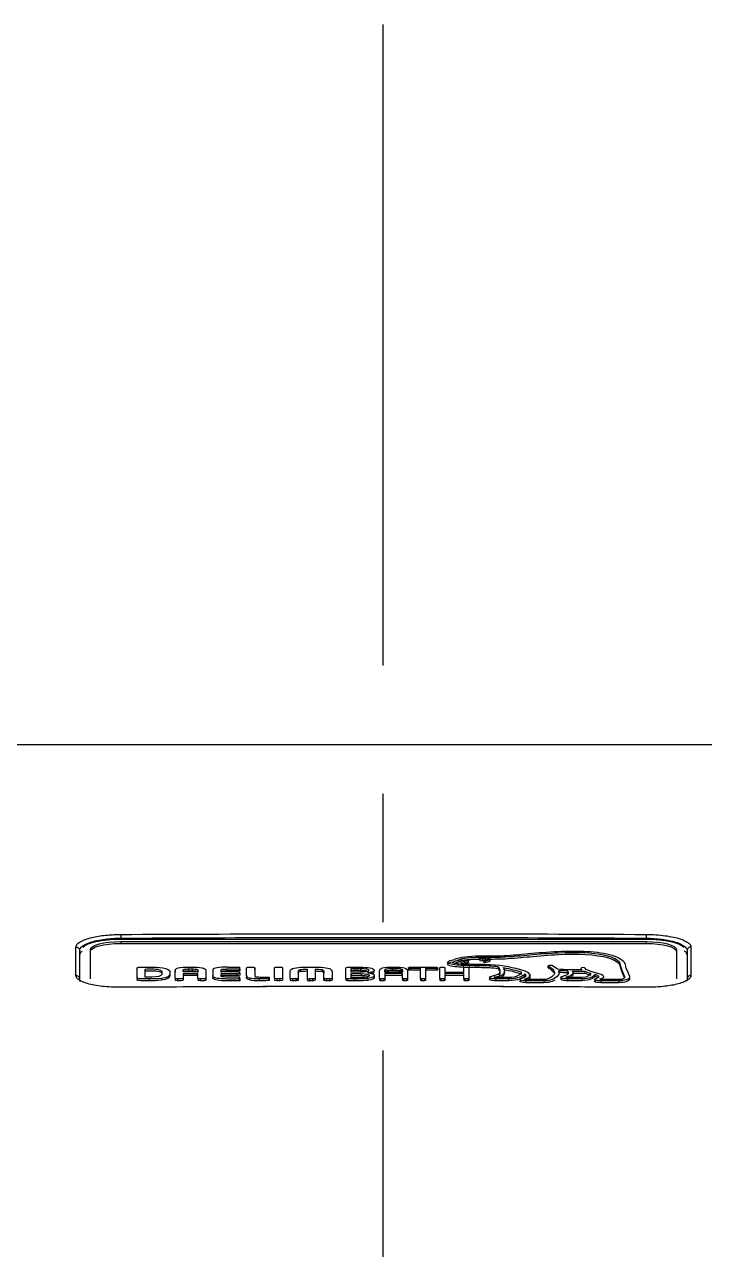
# Model space of a CAD drawing. Extents: x -2137 to 3740, y 68 to 2359.
# Drawn here: x -150.6 to -97.5, y 764.7 to 860.3 of the extents above; entities that cross this region are included whole.
import ezdxf

# ---------------------------------------------------------------- set-up
doc = ezdxf.new("R2010")
doc.units = 0
doc.header["$LTSCALE"] = 20
doc.header["$MEASUREMENT"] = 0
doc.linetypes.add('CENTER', pattern=[2, 1.25, -0.25, 0.25, -0.25])
doc.layers.add('1', color=7, linetype='CONTINUOUS')
doc.layers.add('CENTER', color=2, linetype='CENTER')

msp = doc.modelspace()

# ---------------------------------------------------------------- linework, layer by layer
at = {"layer": '1', "color": 7, "linetype": 'Continuous'}
for p, q in [((-143.069, 789.314), (-143.067, 789.025)), ((-102.067, 788.927), (-143.068, 788.927)), ((-143.068, 788.758), (-143.068, 788.614)), ((-143.068, 788.758), (-102.067, 788.758)), ((-143.068, 788.614), (-102.067, 788.614)), ((-143.067, 788.927), (-143.067, 789.025)), ((-102.067, 788.758), (-102.067, 788.614)), ((-145.434, 785.852), (-145.434, 788.125)), ((-117.023, 787.37), (-117.009, 787.377)), ((-116.696, 787.321), (-116.676, 787.331)), ((-116.696, 787.321), (-116.696, 787.176)), ((-116.696, 787.176), (-116.676, 787.186)), ((-116.676, 787.331), (-116.676, 787.186)), ((-116.518, 787.278), (-116.518, 787.133)), ((-116.206, 787.209), (-116.206, 787.064)), ((-115.099, 787.638), (-114.631, 787.639)), ((-115.088, 787.538), (-114.628, 787.539)), ((-115.088, 787.538), (-115.088, 787.393)), ((-115.088, 787.393), (-115.051, 787.393)), ((-115.031, 787.394), (-115.031, 787.249)), ((-114.841, 787.398), (-114.841, 787.254)), ((-114.749, 787.282), (-114.749, 787.138)), ((-114.628, 787.539), (-114.628, 787.498)), ((-114.57, 787.267), (-114.57, 787.122)), ((-99.701, 788.125), (-99.701, 785.852)), ((-141.784, 785.91), (-141.784, 786.702)), ((-141.151, 785.991), (-141.151, 786.616)), ((-139.855, 786.403), (-139.855, 786.258)), ((-138.821, 785.9), (-138.821, 786.502)), ((-137.049, 786.398), (-138.192, 786.398)), ((-138.192, 786.247), (-138.192, 785.899)), ((-137.049, 786.247), (-138.192, 786.247)), ((-137.763, 786.619), (-137.763, 786.474)), ((-137.491, 786.619), (-137.491, 786.474)), ((-137.049, 786.502), (-137.049, 786.398)), ((-137.049, 785.9), (-137.049, 786.247)), ((-136.419, 786.502), (-136.419, 785.9)), ((-135.868, 786.526), (-135.868, 786.083)), ((-133.977, 786.397), (-135.236, 786.397)), ((-135.236, 786.083), (-135.236, 786.248)), ((-134.799, 786.617), (-134.799, 786.472)), ((-133.827, 786.616), (-134.799, 786.617)), ((-133.827, 786.471), (-134.799, 786.472)), ((-133.979, 786.248), (-133.979, 786.103)), ((-133.827, 786.616), (-133.827, 786.471)), ((-133.775, 786.616), (-133.827, 786.616)), ((-133.775, 786.471), (-133.827, 786.471)), ((-133.822, 786.761), (-133.775, 786.759)), ((-133.778, 786.343), (-133.778, 786.199)), ((-133.775, 786.616), (-133.775, 786.759)), ((-133.775, 786.616), (-133.775, 786.471)), ((-133.243, 786.126), (-133.243, 786.711)), ((-133.043, 786.764), (-132.805, 786.764)), ((-131.076, 785.903), (-131.076, 786.711)), ((-130.876, 786.764), (-130.638, 786.764)), ((-130.438, 786.711), (-130.438, 785.903)), ((-129.846, 785.9), (-129.846, 786.372)), ((-129.208, 786.437), (-129.211, 785.9)), ((-129.208, 786.292), (-129.211, 785.755)), ((-129.208, 786.437), (-129.208, 786.292)), ((-129.071, 786.572), (-129.071, 786.427)), ((-128.525, 786.607), (-128.525, 785.898)), ((-127.897, 786.607), (-127.897, 785.9)), ((-127.352, 786.572), (-127.352, 786.428)), ((-127.214, 786.437), (-127.214, 786.292)), ((-127.212, 785.9), (-127.214, 786.437)), ((-127.212, 785.755), (-127.214, 786.292)), ((-126.577, 786.372), (-126.577, 785.9)), ((-125.496, 785.886), (-125.496, 786.714)), ((-125.094, 786.365), (-125.094, 786.657)), ((-124.376, 786.365), (-125.094, 786.365)), ((-125.094, 785.942), (-125.094, 786.264)), ((-125.094, 786.264), (-124.314, 786.264)), ((-124.359, 786.659), (-124.359, 786.514)), ((-124.314, 786.264), (-124.314, 786.119)), ((-123.469, 786.376), (-123.469, 786.245)), ((-122.861, 785.869), (-122.861, 786.509)), ((-122.462, 786.363), (-122.462, 786.509)), ((-121.081, 786.363), (-122.462, 786.363)), ((-122.462, 786.265), (-122.462, 785.869)), ((-121.081, 786.265), (-122.462, 786.265)), ((-121.888, 786.663), (-121.888, 786.518)), ((-121.196, 786.627), (-121.196, 786.483)), ((-121.081, 786.508), (-121.081, 786.363)), ((-121.081, 785.869), (-121.081, 786.265)), ((-120.681, 786.509), (-120.681, 785.869)), ((-120.606, 786.68), (-120.606, 786.731)), ((-120.606, 786.68), (-120.606, 786.536)), ((-120.532, 786.751), (-118.43, 786.751)), ((-120.532, 786.66), (-120.532, 786.516)), ((-119.678, 786.66), (-120.532, 786.66)), ((-119.678, 786.516), (-120.532, 786.516)), ((-119.678, 785.869), (-119.678, 786.66)), ((-119.28, 786.66), (-119.28, 785.869)), ((-118.43, 786.66), (-119.28, 786.66)), ((-118.43, 786.516), (-119.28, 786.516)), ((-118.43, 786.66), (-118.43, 786.516)), ((-118.356, 786.731), (-118.356, 786.68)), ((-118.356, 786.68), (-118.356, 786.536)), ((-118.175, 785.87), (-118.175, 786.729)), ((-118.092, 786.751), (-117.86, 786.751)), ((-117.776, 786.729), (-117.776, 786.364)), ((-117.776, 786.364), (-116.297, 786.364)), ((-117.776, 786.265), (-117.776, 785.87)), ((-116.297, 786.265), (-117.776, 786.265)), ((-116.354, 786.89), (-116.354, 786.746)), ((-115.862, 786.882), (-116.354, 786.89)), ((-116.27, 786.744), (-116.354, 786.746)), ((-115.84, 786.982), (-116.328, 786.99)), ((-116.297, 786.364), (-116.297, 786.729)), ((-116.297, 785.87), (-116.297, 786.265)), ((-116.213, 786.751), (-115.982, 786.751)), ((-115.862, 786.737), (-115.911, 786.738)), ((-115.898, 786.729), (-115.898, 785.87)), ((-115.862, 786.882), (-115.862, 786.737)), ((-114.749, 787.138), (-114.76, 787.151)), ((-113.621, 786.789), (-113.621, 786.645)), ((-111.528, 786.248), (-111.528, 786.103)), ((-109.723, 786.722), (-109.694, 786.69)), ((-109.694, 786.834), (-109.694, 786.69)), ((-108.188, 786.458), (-108.188, 786.313)), ((-108.138, 786.381), (-108.138, 786.236)), ((-106.861, 786.446), (-106.861, 786.301)), ((-104.11, 787.034), (-104.11, 786.89)), ((-104.11, 787.034), (-104.058, 786.843)), ((-104.11, 786.89), (-104.058, 786.699)), ((-104.058, 786.843), (-104.058, 786.699)), ((-103.955, 786.538), (-103.955, 786.393)), ((-103.955, 786.538), (-103.742, 786.044)), ((-103.955, 786.393), (-103.742, 785.899)), ((-103.735, 787.045), (-103.682, 786.848)), ((-103.581, 786.551), (-103.368, 786.054)), ((-141.784, 785.91), (-141.784, 785.766)), ((-140.879, 785.84), (-140.879, 785.695)), ((-139.893, 785.883), (-139.893, 785.738)), ((-138.821, 785.9), (-138.821, 785.755)), ((-138.629, 785.847), (-138.629, 785.702)), ((-137.049, 786.102), (-138.192, 786.102)), ((-138.192, 785.899), (-138.192, 785.755)), ((-137.049, 785.9), (-137.049, 785.755)), ((-136.856, 785.847), (-136.856, 785.702)), ((-136.419, 785.9), (-136.419, 785.756)), ((-135.868, 786.083), (-135.868, 785.939)), ((-133.774, 785.994), (-134.8, 785.994)), ((-133.774, 785.85), (-133.814, 785.848)), ((-133.814, 785.848), (-133.814, 785.703)), ((-133.774, 785.706), (-133.814, 785.703)), ((-133.774, 785.85), (-133.774, 785.994)), ((-133.774, 785.85), (-133.774, 785.706)), ((-133.243, 786.126), (-133.243, 785.981)), ((-133.019, 785.905), (-133.019, 785.761)), ((-132.271, 785.839), (-132.271, 785.695)), ((-132.212, 785.994), (-131.493, 785.994)), ((-131.493, 785.856), (-131.536, 785.854)), ((-131.536, 785.854), (-131.536, 785.709)), ((-131.493, 785.711), (-131.536, 785.709)), ((-131.493, 785.994), (-131.493, 785.856)), ((-131.493, 785.856), (-131.493, 785.711)), ((-131.076, 785.903), (-131.076, 785.758)), ((-130.876, 785.85), (-130.876, 785.705)), ((-130.638, 785.85), (-130.876, 785.85)), ((-130.638, 785.705), (-130.876, 785.705)), ((-130.638, 785.85), (-130.638, 785.705)), ((-130.438, 785.903), (-130.438, 785.758)), ((-129.846, 785.9), (-129.846, 785.755)), ((-129.65, 785.847), (-129.65, 785.703)), ((-129.405, 785.847), (-129.65, 785.847)), ((-129.405, 785.703), (-129.65, 785.703)), ((-129.405, 785.847), (-129.405, 785.703)), ((-129.284, 785.859), (-129.284, 785.714)), ((-129.211, 785.9), (-129.211, 785.755)), ((-128.525, 785.898), (-128.525, 785.754)), ((-128.327, 785.847), (-128.327, 785.703)), ((-128.095, 785.847), (-128.327, 785.847)), ((-128.095, 785.703), (-128.327, 785.703)), ((-128.095, 785.847), (-128.095, 785.703)), ((-127.897, 785.9), (-127.897, 785.755)), ((-127.212, 785.9), (-127.212, 785.755)), ((-127.017, 785.847), (-127.017, 785.703)), ((-126.772, 785.847), (-127.017, 785.847)), ((-126.772, 785.703), (-127.017, 785.703)), ((-126.772, 785.847), (-126.772, 785.703)), ((-126.577, 785.9), (-126.577, 785.755)), ((-125.496, 785.886), (-125.496, 785.742)), ((-125.366, 785.85), (-125.366, 785.706)), ((-125.094, 786.12), (-124.314, 786.119)), ((-124.88, 785.84), (-124.88, 785.696)), ((-123.772, 785.878), (-123.772, 785.733)), ((-123.284, 786.118), (-123.284, 785.973)), ((-122.861, 785.869), (-122.861, 785.724)), ((-122.781, 785.847), (-122.781, 785.703)), ((-122.542, 785.847), (-122.781, 785.847)), ((-122.542, 785.703), (-122.781, 785.703)), ((-122.542, 785.847), (-122.542, 785.703)), ((-121.081, 786.12), (-122.462, 786.12)), ((-122.462, 785.869), (-122.462, 785.724)), ((-121.081, 785.869), (-121.081, 785.724)), ((-121.001, 785.847), (-121.001, 785.703)), ((-120.761, 785.847), (-121.001, 785.847)), ((-120.761, 785.703), (-121.001, 785.703)), ((-120.761, 785.847), (-120.761, 785.703)), ((-120.681, 785.869), (-120.681, 785.724)), ((-119.678, 785.869), (-119.678, 785.724)), ((-119.599, 785.847), (-119.599, 785.703)), ((-119.359, 785.847), (-119.599, 785.847)), ((-119.359, 785.703), (-119.599, 785.703)), ((-119.359, 785.847), (-119.359, 785.703)), ((-119.28, 785.869), (-119.28, 785.724)), ((-118.175, 785.87), (-118.175, 785.725)), ((-118.092, 785.847), (-118.092, 785.703)), ((-117.86, 785.847), (-118.092, 785.847)), ((-117.86, 785.703), (-118.092, 785.703)), ((-117.86, 785.847), (-117.86, 785.703)), ((-116.297, 786.121), (-117.776, 786.121)), ((-117.776, 785.87), (-117.776, 785.725)), ((-116.297, 785.87), (-116.297, 785.725)), ((-116.213, 785.847), (-116.213, 785.703)), ((-115.982, 785.847), (-116.213, 785.847)), ((-115.982, 785.703), (-116.213, 785.703)), ((-115.982, 785.847), (-115.982, 785.703)), ((-115.898, 785.87), (-115.898, 785.725)), ((-112.805, 785.944), (-113.805, 785.944)), ((-113.805, 785.849), (-113.805, 785.704)), ((-112.805, 785.849), (-113.805, 785.849)), ((-112.805, 785.704), (-113.805, 785.704)), ((-113.8, 786.015), (-113.8, 785.944)), ((-112.805, 785.849), (-112.805, 785.704)), ((-111.458, 785.696), (-111.458, 785.551)), ((-110.037, 785.696), (-111.458, 785.696)), ((-110.037, 785.551), (-111.458, 785.551)), ((-110.037, 785.796), (-111.454, 785.796)), ((-111.424, 785.875), (-111.424, 785.796)), ((-110.037, 785.696), (-110.037, 785.551)), ((-108.721, 785.981), (-108.721, 785.837)), ((-108.246, 786.015), (-108.246, 785.946)), ((-107.091, 785.944), (-108.229, 785.944)), ((-108.198, 785.849), (-108.198, 785.704)), ((-107.091, 785.849), (-108.198, 785.849)), ((-107.091, 785.704), (-108.198, 785.704)), ((-107.091, 785.849), (-107.091, 785.704)), ((-106.066, 786.183), (-106.066, 786.038)), ((-105.606, 785.696), (-105.606, 785.551)), ((-104.184, 785.696), (-105.606, 785.696)), ((-104.184, 785.551), (-105.606, 785.551)), ((-104.183, 785.796), (-105.58, 785.796)), ((-104.184, 785.696), (-104.184, 785.551)), ((-103.742, 786.044), (-103.742, 785.899)), ((-102.065, 785.2), (-102.065, 785.187))]:
    msp.add_line(p, q, dxfattribs=at)
for centre, major_axis, ratio, start_param, end_param in [((-98.567, 788.043), (0.3, 0), 0.964376, 1.564576, 3.141593), ((-143.067, 787.713), (3.2, 0), 0.271617, 2.786349, 3.141593), ((-102.067, 787.713), (3.2, 0), 0.271617, 0, 0.355737), ((-146.567, 785.821), (-0.3, 0), 0.965214, 3.141593, 4.719294)]:
    msp.add_ellipse(centre, major_axis=major_axis, ratio=ratio, start_param=start_param, end_param=end_param, dxfattribs=at)
for points, knots in [([(-311.697, 803.561), (-286.47, 803.699), (-236.019, 803.977), (-160.35, 804.139), (-84.695, 804.139), (-9.055, 803.976), (41.367, 803.699), (66.575, 803.56)], [0, 0, 0, 0, 0.200076, 0.400114, 0.600114, 0.800075, 1, 1, 1, 1]), ([(-146.569, 788.332), (-146.544, 788.414), (-146.497, 788.574), (-146.16, 788.791), (-145.724, 788.97), (-145.076, 789.146), (-144.332, 789.253), (-143.591, 789.305), (-143.243, 789.311), (-143.069, 789.314)], [0, 0, 0, 0, 0.166839, 0.322979, 0.466446, 0.591275, 0.81295, 0.906536, 1, 1, 1, 1]), ([(-102.065, 789.315), (-101.812, 789.309), (-101.305, 789.298), (-100.574, 789.223), (-99.927, 789.11), (-99.386, 788.968), (-98.999, 788.808), (-98.739, 788.647), (-98.592, 788.488), (-98.574, 788.384), (-98.565, 788.332)], [0, 0, 0, 0, 0.135511, 0.271849, 0.411596, 0.545473, 0.672653, 0.789787, 0.894801, 1, 1, 1, 1]), ([(-146.569, 786.111), (-146.569, 786.479), (-146.569, 787.216), (-146.569, 787.96), (-146.569, 788.332)], [0, 0, 0, 0, 0.499769, 1, 1, 1, 1]), ([(-146.267, 788.043), (-146.267, 788.118), (-146.201, 788.286), (-145.887, 788.525), (-145.372, 788.73), (-144.776, 788.875), (-144.159, 788.968), (-143.586, 789.014), (-143.224, 789.024), (-143.067, 789.025)], [0, 0, 0, 0, 0.152573, 0.340059, 0.506505, 0.655067, 0.788183, 0.907857, 1, 1, 1, 1]), ([(-143.067, 789.025), (-138.723, 789.048), (-129.545, 789.081), (-115.879, 789.082), (-106.556, 789.049), (-102.067, 789.026)], [0, 0, 0, 0, 0.317848, 0.671539, 1, 1, 1, 1]), ([(-102.067, 789.026), (-101.211, 789.021), (-100.367, 788.906), (-99.38, 788.597), (-99.1, 788.44), (-98.963, 788.275)], [0, 0, 0, 0, 0.593871, 0.593871, 1, 1, 1, 1]), ([(-98.565, 788.332), (-98.565, 787.96), (-98.565, 787.217), (-98.565, 786.479), (-98.565, 786.111)], [0, 0, 0, 0, 0.500231, 1, 1, 1, 1]), ([(-116.354, 786.89), (-116.746, 786.898), (-117.29, 786.959), (-117.483, 787.056), (-117.598, 787.114), (-117.577, 787.176), (-117.453, 787.232), (-117.389, 787.262), (-117.305, 787.285), (-117.145, 787.328), (-117.072, 787.347), (-117.023, 787.37)], [0, 0, 0, 0, 0.25, 0.25, 0.25, 0.5, 0.5, 0.5, 0.75, 0.75, 1, 1, 1, 1]), ([(-116.328, 786.99), (-116.587, 786.995), (-117.021, 787.038), (-117.151, 787.103), (-117.205, 787.13), (-117.186, 787.156), (-117.083, 787.203), (-117.012, 787.221), (-116.852, 787.265), (-116.765, 787.289), (-116.696, 787.321)], [0, 0, 0, 0, 0.25, 0.25, 0.25, 0.5, 0.5, 0.75, 0.75, 1, 1, 1, 1]), ([(-116.206, 787.209), (-116.273, 787.203), (-116.354, 787.205), (-116.441, 787.233), (-116.512, 787.26), (-116.518, 787.278)], [0, 0, 0, 0, 0.5, 0.5, 1, 1, 1, 1]), ([(-115.948, 787.308), (-115.879, 787.302), (-115.901, 787.28), (-115.997, 787.246), (-116.105, 787.217), (-116.206, 787.209)], [0, 0, 0, 0, 0.5, 0.5, 1, 1, 1, 1]), ([(-115.031, 787.394), (-115.088, 787.407), (-115.084, 787.431), (-115.035, 787.445), (-114.881, 787.49), (-114.623, 787.528), (-114.409, 787.488), (-114.292, 787.466), (-114.227, 787.433), (-114.264, 787.347), (-114.41, 787.287), (-114.57, 787.267)], [0, 0, 0, 0, 0.25, 0.25, 0.25, 0.5, 0.5, 0.5, 0.75, 0.75, 1, 1, 1, 1]), ([(-114.684, 787.33), (-114.615, 787.341), (-114.539, 787.374), (-114.524, 787.409), (-114.536, 787.419), (-114.671, 787.445), (-114.782, 787.414), (-114.841, 787.398)], [0, 0, 0, 0, 0.333333, 0.333333, 0.666667, 0.666667, 1, 1, 1, 1]), ([(-114.631, 787.639), (-114.152, 787.641), (-113.617, 787.639), (-113.151, 787.666), (-112.51, 787.702), (-111.887, 787.759), (-111.269, 787.816), (-110.516, 787.885), (-109.76, 787.954), (-108.974, 787.988), (-107.469, 788.055), (-105.788, 788.019), (-104.71, 787.695), (-104.111, 787.515), (-103.832, 787.281), (-103.735, 787.045)], [0, 0, 0, 0, 0.2, 0.2, 0.2, 0.4, 0.4, 0.4, 0.6, 0.6, 0.6, 0.8, 0.8, 0.8, 1, 1, 1, 1]), ([(-114.628, 787.539), (-114.121, 787.541), (-113.568, 787.54), (-113.072, 787.568), (-112.416, 787.606), (-111.78, 787.663), (-111.146, 787.721), (-110.416, 787.788), (-109.675, 787.856), (-108.911, 787.889), (-107.543, 787.95), (-105.976, 787.924), (-104.991, 787.628), (-104.445, 787.465), (-104.198, 787.249), (-104.11, 787.034)], [0, 0, 0, 0, 0.2, 0.2, 0.2, 0.4, 0.4, 0.4, 0.6, 0.6, 0.6, 0.8, 0.8, 0.8, 1, 1, 1, 1]), ([(-114.628, 787.395), (-114.121, 787.396), (-113.568, 787.395), (-113.072, 787.423), (-112.416, 787.461), (-111.78, 787.519), (-111.146, 787.577), (-110.416, 787.644), (-109.675, 787.711), (-108.911, 787.745), (-107.543, 787.805), (-105.976, 787.779), (-104.991, 787.484), (-104.445, 787.32), (-104.198, 787.104), (-104.11, 786.89)], [0, 0, 0, 0, 0.2, 0.2, 0.2, 0.4, 0.4, 0.4, 0.6, 0.6, 0.6, 0.8, 0.8, 0.8, 1, 1, 1, 1]), ([(-114.393, 787.34), (-114.286, 787.318), (-114.228, 787.287), (-114.264, 787.203), (-114.41, 787.142), (-114.57, 787.122)], [0, 0, 0, 0, 0.488769, 0.488769, 1, 1, 1, 1]), ([(-141.784, 786.702), (-141.776, 786.74), (-141.682, 786.758), (-141.546, 786.761), (-141.228, 786.768), (-140.894, 786.773), (-140.198, 786.766), (-139.825, 786.738), (-139.339, 786.596), (-139.2, 786.486), (-139.226, 786.397)], [0, 0, 0, 0, 0.25, 0.25, 0.25, 0.5, 0.5, 0.75, 0.75, 1, 1, 1, 1]), ([(-141.151, 786.616), (-140.992, 786.619), (-140.833, 786.621), (-140.449, 786.621), (-140.199, 786.609), (-139.914, 786.523), (-139.849, 786.454), (-139.855, 786.403)], [0, 0, 0, 0, 0.333333, 0.333333, 0.666667, 0.666667, 1, 1, 1, 1]), ([(-141.151, 786.471), (-140.992, 786.475), (-140.833, 786.476), (-140.449, 786.476), (-140.199, 786.464), (-139.914, 786.379), (-139.849, 786.31), (-139.855, 786.258)], [0, 0, 0, 0, 0.333333, 0.333333, 0.666667, 0.666667, 1, 1, 1, 1]), ([(-139.226, 786.397), (-139.217, 786.33), (-139.222, 786.262), (-139.228, 786.195), (-139.239, 786.066), (-139.44, 785.94), (-139.893, 785.883)], [0, 0, 0, 0, 0.5, 0.5, 0.5, 1, 1, 1, 1]), ([(-138.192, 786.398), (-138.192, 786.433), (-138.193, 786.468), (-138.191, 786.531), (-138.187, 786.576), (-138.031, 786.618), (-137.862, 786.618), (-137.763, 786.619)], [0, 0, 0, 0, 0.333333, 0.333333, 0.666667, 0.666667, 1, 1, 1, 1]), ([(-138.183, 786.402), (-138.173, 786.422), (-138.152, 786.441), (-138.031, 786.474), (-137.862, 786.474), (-137.763, 786.474)], [0, 0, 0, 0, 0.355387, 0.355387, 1, 1, 1, 1]), ([(-137.491, 786.619), (-137.379, 786.62), (-137.2, 786.619), (-137.05, 786.571), (-137.053, 786.53), (-137.049, 786.502)], [0, 0, 0, 0, 0.5, 0.5, 1, 1, 1, 1]), ([(-137.491, 786.474), (-137.379, 786.475), (-137.2, 786.474), (-137.05, 786.426), (-137.053, 786.386), (-137.049, 786.357)], [0, 0, 0, 0, 0.5, 0.5, 1, 1, 1, 1]), ([(-137.489, 786.77), (-137.217, 786.767), (-136.931, 786.762), (-136.48, 786.66), (-136.415, 786.58), (-136.419, 786.502)], [0, 0, 0, 0, 0.5, 0.5, 1, 1, 1, 1]), ([(-135.236, 786.397), (-135.236, 786.44), (-135.235, 786.484), (-135.237, 786.546), (-135.241, 786.579), (-135.112, 786.617), (-134.903, 786.616), (-134.799, 786.617)], [0, 0, 0, 0, 0.333333, 0.333333, 0.666667, 0.666667, 1, 1, 1, 1]), ([(-135.236, 786.396), (-135.234, 786.419), (-135.223, 786.44), (-135.112, 786.472), (-134.903, 786.471), (-134.799, 786.472)], [0, 0, 0, 0, 0.419682, 0.419682, 1, 1, 1, 1]), ([(-133.778, 786.343), (-133.778, 786.329), (-133.778, 786.314), (-133.779, 786.269), (-133.87, 786.248), (-133.979, 786.248)], [0, 0, 0, 0, 0.5, 0.5, 1, 1, 1, 1]), ([(-132.805, 786.764), (-132.695, 786.764), (-132.606, 786.74), (-132.606, 786.711), (-132.606, 786.497), (-132.612, 786.284), (-132.612, 786.07)], [0, 0, 0, 0, 0.5, 0.5, 0.5, 1, 1, 1, 1]), ([(-129.846, 786.372), (-129.846, 786.458), (-129.837, 786.582), (-129.492, 786.713), (-129.261, 786.739), (-129.004, 786.752)], [0, 0, 0, 0, 0.5, 0.5, 1, 1, 1, 1]), ([(-129.004, 786.752), (-128.744, 786.764), (-128.473, 786.766), (-127.962, 786.767), (-127.66, 786.764), (-127.162, 786.739), (-126.931, 786.713), (-126.586, 786.582), (-126.577, 786.458), (-126.577, 786.372)], [0, 0, 0, 0, 0.25, 0.25, 0.5, 0.5, 0.75, 0.75, 1, 1, 1, 1]), ([(-124.696, 786.76), (-124.276, 786.766), (-123.627, 786.745), (-123.399, 786.636), (-123.25, 786.565), (-123.25, 786.437), (-123.469, 786.376)], [0, 0, 0, 0, 0.5, 0.5, 0.5, 1, 1, 1, 1]), ([(-124.359, 786.659), (-123.995, 786.641), (-123.683, 786.633), (-123.702, 786.503), (-123.717, 786.403), (-124.037, 786.358), (-124.376, 786.365)], [0, 0, 0, 0, 0.5, 0.5, 0.5, 1, 1, 1, 1]), ([(-122.462, 786.509), (-122.462, 786.544), (-122.453, 786.586), (-122.276, 786.658), (-122.06, 786.663), (-121.888, 786.663)], [0, 0, 0, 0, 0.5, 0.5, 1, 1, 1, 1]), ([(-122.462, 786.365), (-122.462, 786.399), (-122.453, 786.442), (-122.276, 786.514), (-122.06, 786.518), (-121.888, 786.518)], [0, 0, 0, 0, 0.5, 0.5, 1, 1, 1, 1]), ([(-121.888, 786.663), (-121.803, 786.663), (-121.719, 786.663), (-121.483, 786.662), (-121.303, 786.66), (-121.196, 786.627)], [0, 0, 0, 0, 0.5, 0.5, 1, 1, 1, 1]), ([(-121.888, 786.518), (-121.803, 786.518), (-121.719, 786.518), (-121.483, 786.518), (-121.303, 786.516), (-121.196, 786.483)], [0, 0, 0, 0, 0.5, 0.5, 1, 1, 1, 1]), ([(-116.354, 786.746), (-116.746, 786.753), (-117.29, 786.814), (-117.483, 786.911), (-117.598, 786.969), (-117.577, 787.031), (-117.453, 787.088), (-117.405, 787.11), (-117.345, 787.128), (-117.285, 787.145)], [0, 0, 0, 0, 0.363316, 0.363316, 0.363316, 0.726631, 0.726631, 0.726631, 1, 1, 1, 1]), ([(-116.944, 787.095), (-116.94, 787.096), (-116.936, 787.097), (-116.852, 787.12), (-116.765, 787.144), (-116.696, 787.176)], [0, 0, 0, 0, 0.048861, 0.048861, 1, 1, 1, 1]), ([(-116.206, 787.064), (-116.273, 787.058), (-116.354, 787.061), (-116.441, 787.088), (-116.512, 787.115), (-116.518, 787.133)], [0, 0, 0, 0, 0.5, 0.5, 1, 1, 1, 1]), ([(-115.906, 787.144), (-115.91, 787.136), (-115.927, 787.127), (-115.997, 787.101), (-116.105, 787.073), (-116.206, 787.064)], [0, 0, 0, 0, 0.318699, 0.318699, 1, 1, 1, 1]), ([(-113.621, 786.789), (-113.837, 786.815), (-114.063, 786.834), (-114.295, 786.845), (-114.791, 786.869), (-115.357, 786.873), (-115.862, 786.882)], [0, 0, 0, 0, 0.5, 0.5, 0.5, 1, 1, 1, 1]), ([(-113.621, 786.645), (-113.837, 786.67), (-114.063, 786.69), (-114.295, 786.701), (-114.791, 786.724), (-115.357, 786.729), (-115.862, 786.737)], [0, 0, 0, 0, 0.5, 0.5, 0.5, 1, 1, 1, 1]), ([(-111.424, 785.875), (-110.807, 786.059), (-111.166, 786.337), (-111.691, 786.504), (-112.341, 786.711), (-113.211, 786.895), (-114.23, 786.944), (-114.742, 786.968), (-115.319, 786.974), (-115.84, 786.982)], [0, 0, 0, 0, 0.333333, 0.333333, 0.333333, 0.666667, 0.666667, 0.666667, 1, 1, 1, 1]), ([(-114.025, 786.089), (-113.629, 786.174), (-113.49, 786.25), (-113.465, 786.389), (-113.444, 786.497), (-113.495, 786.682), (-113.621, 786.789)], [0, 0, 0, 0, 0.5, 0.5, 0.5, 1, 1, 1, 1]), ([(-113.8, 786.015), (-113.321, 786.117), (-113.137, 786.217), (-113.105, 786.384), (-113.083, 786.498), (-113.123, 786.616), (-113.203, 786.729)], [0, 0, 0, 0, 0.5, 0.5, 0.5, 1, 1, 1, 1]), ([(-113.8, 785.87), (-113.321, 785.972), (-113.137, 786.072), (-113.105, 786.24), (-113.093, 786.303), (-113.1, 786.368), (-113.122, 786.432)], [0, 0, 0, 0, 0.642533, 0.642533, 0.642533, 1, 1, 1, 1]), ([(-113.528, 786.129), (-113.492, 786.162), (-113.473, 786.2), (-113.465, 786.244), (-113.444, 786.352), (-113.495, 786.537), (-113.621, 786.645)], [0, 0, 0, 0, 0.241165, 0.241165, 0.241165, 1, 1, 1, 1]), ([(-109.694, 786.834), (-109.504, 786.75), (-109.354, 786.618), (-109.287, 786.523), (-109.119, 786.284), (-109.258, 786.051), (-109.728, 785.843), (-109.801, 785.81), (-109.897, 785.796), (-110.037, 785.796)], [0, 0, 0, 0, 0.333333, 0.333333, 0.333333, 0.666667, 0.666667, 0.666667, 1, 1, 1, 1]), ([(-108.905, 786.486), (-108.762, 786.242), (-108.924, 786.005), (-109.406, 785.791), (-109.546, 785.729), (-109.766, 785.696), (-110.037, 785.696)], [0, 0, 0, 0, 0.5, 0.5, 0.5, 1, 1, 1, 1]), ([(-109.419, 786.881), (-109.467, 786.902), (-109.565, 786.913), (-109.735, 786.886), (-109.742, 786.856), (-109.694, 786.834)], [0, 0, 0, 0, 0.5, 0.5, 1, 1, 1, 1]), ([(-109.694, 786.69), (-109.504, 786.605), (-109.354, 786.473), (-109.287, 786.378), (-109.281, 786.37), (-109.276, 786.362), (-109.271, 786.355)], [0, 0, 0, 0, 0.968199, 0.968199, 0.968199, 1, 1, 1, 1]), ([(-108.498, 786.083), (-108.227, 786.152), (-108.126, 786.219), (-108.126, 786.321), (-108.126, 786.341), (-108.131, 786.361), (-108.138, 786.381)], [0, 0, 0, 0, 0.5, 0.5, 0.5, 1, 1, 1, 1]), ([(-108.246, 786.015), (-107.909, 786.101), (-107.765, 786.193), (-107.765, 786.319), (-107.765, 786.343), (-107.771, 786.368), (-107.78, 786.392)], [0, 0, 0, 0, 0.5, 0.5, 0.5, 1, 1, 1, 1]), ([(-107.912, 785.988), (-107.811, 786.043), (-107.765, 786.103), (-107.765, 786.175), (-107.765, 786.199), (-107.771, 786.223), (-107.78, 786.247)], [0, 0, 0, 0, 0.361304, 0.361304, 0.361304, 1, 1, 1, 1]), ([(-106.824, 786.683), (-106.83, 786.709), (-106.876, 786.736), (-107.106, 786.733), (-107.164, 786.705), (-107.145, 786.63), (-107.106, 786.586), (-107.045, 786.543)], [0, 0, 0, 0, 0.333333, 0.333333, 0.666667, 0.666667, 1, 1, 1, 1]), ([(-105.58, 785.796), (-105.641, 785.796), (-105.681, 785.8), (-105.681, 785.845), (-105.475, 785.898), (-105.346, 785.992), (-105.352, 786.055), (-105.449, 786.11), (-105.612, 786.203), (-105.855, 786.277), (-106.108, 786.353), (-106.427, 786.448), (-106.797, 786.547), (-106.824, 786.683)], [0, 0, 0, 0, 0.2, 0.2, 0.4, 0.4, 0.6, 0.6, 0.6, 0.8, 0.8, 0.8, 1, 1, 1, 1]), ([(-143.069, 785.189), (-143.314, 785.192), (-143.805, 785.198), (-144.504, 785.259), (-145.136, 785.351), (-145.637, 785.467), (-145.983, 785.585), (-146.21, 785.692), (-146.397, 785.809), (-146.54, 785.949), (-146.559, 786.057), (-146.569, 786.111)], [0, 0, 0, 0, 0.131578, 0.263372, 0.394517, 0.523659, 0.62512, 0.702772, 0.778032, 0.888823, 1, 1, 1, 1]), ([(-140.879, 785.84), (-141.099, 785.842), (-141.323, 785.844), (-141.671, 785.851), (-141.797, 785.873), (-141.784, 785.91)], [0, 0, 0, 0, 0.5, 0.5, 1, 1, 1, 1]), ([(-140.879, 785.695), (-141.099, 785.697), (-141.323, 785.7), (-141.671, 785.707), (-141.797, 785.729), (-141.784, 785.766)], [0, 0, 0, 0, 0.5, 0.5, 1, 1, 1, 1]), ([(-139.221, 786.159), (-139.222, 786.123), (-139.225, 786.087), (-139.228, 786.051), (-139.239, 785.922), (-139.44, 785.796), (-139.893, 785.738)], [0, 0, 0, 0, 0.349642, 0.349642, 0.349642, 1, 1, 1, 1]), ([(-138.192, 785.899), (-138.195, 785.871), (-138.274, 785.847), (-138.465, 785.847), (-138.547, 785.847), (-138.629, 785.847)], [0, 0, 0, 0, 0.5, 0.5, 1, 1, 1, 1]), ([(-138.192, 785.755), (-138.195, 785.726), (-138.274, 785.703), (-138.465, 785.702), (-138.547, 785.702), (-138.629, 785.702)], [0, 0, 0, 0, 0.5, 0.5, 1, 1, 1, 1]), ([(-136.419, 785.9), (-136.418, 785.892), (-136.427, 785.884), (-136.455, 785.869), (-136.476, 785.862), (-136.533, 785.85), (-136.571, 785.847), (-136.694, 785.847), (-136.774, 785.847), (-136.856, 785.847)], [0, 0, 0, 0, 0.25, 0.25, 0.5, 0.5, 0.75, 0.75, 1, 1, 1, 1]), ([(-136.419, 785.756), (-136.418, 785.747), (-136.427, 785.739), (-136.455, 785.724), (-136.476, 785.718), (-136.533, 785.706), (-136.571, 785.702), (-136.694, 785.702), (-136.774, 785.703), (-136.856, 785.702)], [0, 0, 0, 0, 0.25, 0.25, 0.5, 0.5, 0.75, 0.75, 1, 1, 1, 1]), ([(-133.814, 785.848), (-134.13, 785.828), (-134.709, 785.836), (-135.025, 785.842), (-135.529, 785.852), (-135.91, 785.944), (-135.868, 786.083)], [0, 0, 0, 0, 0.5, 0.5, 0.5, 1, 1, 1, 1]), ([(-133.814, 785.703), (-134.13, 785.683), (-134.709, 785.692), (-135.025, 785.698), (-135.529, 785.707), (-135.91, 785.8), (-135.868, 785.939)], [0, 0, 0, 0, 0.5, 0.5, 0.5, 1, 1, 1, 1]), ([(-134.8, 785.994), (-134.904, 785.992), (-135.078, 785.996), (-135.246, 786.024), (-135.238, 786.06), (-135.236, 786.083)], [0, 0, 0, 0, 0.5, 0.5, 1, 1, 1, 1]), ([(-133.778, 786.199), (-133.778, 786.184), (-133.778, 786.169), (-133.779, 786.125), (-133.87, 786.103), (-133.979, 786.103)], [0, 0, 0, 0, 0.5, 0.5, 1, 1, 1, 1]), ([(-133.019, 785.905), (-133.169, 785.943), (-133.228, 786.005), (-133.241, 786.058), (-133.246, 786.081), (-133.243, 786.103), (-133.243, 786.126)], [0, 0, 0, 0, 0.5, 0.5, 0.5, 1, 1, 1, 1]), ([(-133.019, 785.761), (-133.169, 785.798), (-133.228, 785.86), (-133.241, 785.913), (-133.246, 785.936), (-133.243, 785.959), (-133.243, 785.981)], [0, 0, 0, 0, 0.5, 0.5, 0.5, 1, 1, 1, 1]), ([(-132.612, 786.07), (-132.614, 786.053), (-132.615, 786.032), (-132.499, 785.995), (-132.316, 785.994), (-132.212, 785.994)], [0, 0, 0, 0, 0.5, 0.5, 1, 1, 1, 1]), ([(-129.65, 785.847), (-129.709, 785.847), (-129.758, 785.852), (-129.83, 785.874), (-129.846, 785.887), (-129.846, 785.9)], [0, 0, 0, 0, 0.5, 0.5, 1, 1, 1, 1]), ([(-129.65, 785.703), (-129.709, 785.703), (-129.758, 785.708), (-129.83, 785.729), (-129.846, 785.742), (-129.846, 785.755)], [0, 0, 0, 0, 0.5, 0.5, 1, 1, 1, 1]), ([(-128.525, 785.898), (-128.524, 785.885), (-128.508, 785.873), (-128.437, 785.852), (-128.386, 785.847), (-128.327, 785.847)], [0, 0, 0, 0, 0.5, 0.5, 1, 1, 1, 1]), ([(-128.525, 785.754), (-128.524, 785.741), (-128.508, 785.729), (-128.437, 785.707), (-128.386, 785.702), (-128.327, 785.703)], [0, 0, 0, 0, 0.5, 0.5, 1, 1, 1, 1]), ([(-127.897, 785.9), (-127.897, 785.887), (-127.912, 785.874), (-127.986, 785.852), (-128.035, 785.847), (-128.095, 785.847)], [0, 0, 0, 0, 0.5, 0.5, 1, 1, 1, 1]), ([(-127.897, 785.755), (-127.897, 785.742), (-127.912, 785.729), (-127.986, 785.707), (-128.035, 785.703), (-128.095, 785.703)], [0, 0, 0, 0, 0.5, 0.5, 1, 1, 1, 1]), ([(-127.017, 785.847), (-127.063, 785.847), (-127.104, 785.851), (-127.184, 785.869), (-127.211, 785.884), (-127.212, 785.9)], [0, 0, 0, 0, 0.5, 0.5, 1, 1, 1, 1]), ([(-127.017, 785.703), (-127.063, 785.703), (-127.104, 785.706), (-127.184, 785.724), (-127.211, 785.74), (-127.212, 785.755)], [0, 0, 0, 0, 0.5, 0.5, 1, 1, 1, 1]), ([(-126.577, 785.9), (-126.577, 785.887), (-126.593, 785.874), (-126.664, 785.852), (-126.714, 785.847), (-126.772, 785.847)], [0, 0, 0, 0, 0.5, 0.5, 1, 1, 1, 1]), ([(-126.577, 785.755), (-126.577, 785.742), (-126.593, 785.729), (-126.664, 785.708), (-126.714, 785.703), (-126.772, 785.703)], [0, 0, 0, 0, 0.5, 0.5, 1, 1, 1, 1]), ([(-113.805, 785.849), (-113.945, 785.849), (-114.085, 785.857), (-114.267, 785.909), (-114.298, 785.942), (-114.278, 786.011), (-114.143, 786.071), (-114.025, 786.089)], [0, 0, 0, 0, 0.333333, 0.333333, 0.666667, 0.666667, 1, 1, 1, 1]), ([(-113.805, 785.704), (-113.945, 785.704), (-114.085, 785.713), (-114.267, 785.765), (-114.298, 785.798), (-114.284, 785.847), (-114.257, 785.866), (-114.219, 785.885)], [0, 0, 0, 0, 0.412645, 0.412645, 0.825289, 0.825289, 1, 1, 1, 1]), ([(-113.805, 785.944), (-113.863, 785.944), (-113.915, 785.957), (-113.915, 785.988), (-113.84, 786.005), (-113.8, 786.015)], [0, 0, 0, 0, 0.5, 0.5, 1, 1, 1, 1]), ([(-111.458, 785.696), (-111.694, 785.696), (-111.886, 785.738), (-111.935, 785.852), (-111.791, 785.909), (-111.66, 785.942)], [0, 0, 0, 0, 0.5, 0.5, 1, 1, 1, 1]), ([(-111.458, 785.551), (-111.694, 785.551), (-111.886, 785.593), (-111.923, 785.678), (-111.895, 785.706), (-111.847, 785.731)], [0, 0, 0, 0, 0.671886, 0.671886, 1, 1, 1, 1]), ([(-111.454, 785.796), (-111.504, 785.796), (-111.549, 785.805), (-111.549, 785.835), (-111.464, 785.864), (-111.424, 785.875)], [0, 0, 0, 0, 0.5, 0.5, 1, 1, 1, 1]), ([(-109.198, 785.752), (-109.259, 785.716), (-109.328, 785.681), (-109.406, 785.646), (-109.546, 785.584), (-109.766, 785.551), (-110.037, 785.551)], [0, 0, 0, 0, 0.138883, 0.138883, 0.138883, 1, 1, 1, 1]), ([(-108.198, 785.849), (-108.346, 785.849), (-108.503, 785.857), (-108.695, 785.911), (-108.751, 785.949), (-108.721, 785.981)], [0, 0, 0, 0, 0.5, 0.5, 1, 1, 1, 1]), ([(-108.198, 785.704), (-108.346, 785.704), (-108.503, 785.713), (-108.695, 785.766), (-108.751, 785.804), (-108.721, 785.837)], [0, 0, 0, 0, 0.5, 0.5, 1, 1, 1, 1]), ([(-108.229, 785.944), (-108.289, 785.944), (-108.335, 785.957), (-108.335, 785.988), (-108.279, 786.004), (-108.246, 786.015)], [0, 0, 0, 0, 0.5, 0.5, 1, 1, 1, 1]), ([(-105.606, 785.696), (-105.828, 785.696), (-106.022, 785.72), (-106.142, 785.866), (-105.838, 785.906), (-105.763, 785.972), (-105.726, 786.004), (-105.736, 786.037), (-105.86, 786.107), (-105.962, 786.147), (-106.066, 786.183)], [0, 0, 0, 0, 0.25, 0.25, 0.5, 0.5, 0.5, 0.75, 0.75, 1, 1, 1, 1]), ([(-105.606, 785.551), (-105.828, 785.551), (-106.022, 785.576), (-106.113, 785.687), (-106.047, 785.716), (-105.965, 785.744)], [0, 0, 0, 0, 0.65876, 0.65876, 1, 1, 1, 1]), ([(-103.368, 786.054), (-103.33, 785.954), (-103.356, 785.842), (-103.625, 785.765), (-103.761, 785.725), (-103.979, 785.696), (-104.184, 785.696)], [0, 0, 0, 0, 0.5, 0.5, 0.5, 1, 1, 1, 1]), ([(-103.368, 785.91), (-103.33, 785.81), (-103.356, 785.698), (-103.625, 785.62), (-103.761, 785.581), (-103.979, 785.551), (-104.184, 785.551)], [0, 0, 0, 0, 0.5, 0.5, 0.5, 1, 1, 1, 1]), ([(-103.742, 786.044), (-103.716, 785.977), (-103.717, 785.886), (-103.897, 785.833), (-103.964, 785.814), (-104.081, 785.796), (-104.183, 785.796)], [0, 0, 0, 0, 0.5, 0.5, 0.5, 1, 1, 1, 1]), ([(-98.565, 786.111), (-98.589, 786.03), (-98.635, 785.874), (-98.968, 785.665), (-99.401, 785.496), (-100.049, 785.332), (-100.794, 785.235), (-101.539, 785.192), (-101.89, 785.19), (-102.065, 785.189)], [0, 0, 0, 0, 0.166105, 0.321356, 0.464124, 0.588876, 0.811375, 0.905746, 1, 1, 1, 1]), ([(-102.721, 785.192), (-104.099, 785.2), (-106.494, 785.213), (-109.928, 785.228), (-113.022, 785.239), (-116.137, 785.247), (-119.253, 785.251), (-122.219, 785.253), (-125.038, 785.252), (-127.708, 785.249), (-130.378, 785.243), (-133.042, 785.236), (-135.66, 785.226), (-138.675, 785.213), (-140.807, 785.201), (-142.095, 785.194)], [0, 0, 0, 0, 0.104997, 0.182499, 0.261618, 0.340738, 0.419857, 0.498977, 0.566794, 0.63461, 0.702427, 0.770244, 0.837584, 0.901869, 1, 1, 1, 1])]:
    msp.add_open_spline(points, degree=3, knots=knots, dxfattribs=at)
for points, degree in [([(-143.069, 789.314), (-138.513, 789.338), (-129.402, 789.37), (-115.733, 789.371), (-106.621, 789.339), (-102.065, 789.315)], 3), ([(-143.068, 788.927), (-144.507, 788.927), (-145.718, 788.653), (-146.004, 788.29)], 3), ([(-145.434, 788.125), (-145.434, 788.473), (-144.369, 788.758), (-143.068, 788.758)], 3), ([(-145.434, 787.981), (-145.434, 788.329), (-144.369, 788.614), (-143.068, 788.614)], 3), ([(-99.135, 788.295), (-99.429, 788.655), (-100.635, 788.927), (-102.067, 788.927)], 3), ([(-102.067, 788.758), (-100.765, 788.758), (-99.701, 788.473), (-99.701, 788.125)], 3), ([(-102.067, 788.614), (-100.765, 788.614), (-99.701, 788.329), (-99.701, 787.981)], 3), ([(-98.963, 788.275), (-98.9, 788.199), (-98.867, 788.121), (-98.867, 788.043)], 3), ([(-146.267, 785.821), (-146.267, 786.557), (-146.267, 787.298), (-146.267, 788.043)], 3), ([(-117.009, 787.377), (-116.632, 787.571), (-115.871, 787.633), (-115.099, 787.638)], 3), ([(-116.676, 787.331), (-116.367, 787.489), (-115.709, 787.533), (-115.088, 787.538)], 3), ([(-116.676, 787.186), (-116.367, 787.344), (-115.709, 787.389), (-115.088, 787.393)], 3), ([(-116.518, 787.278), (-116.53, 787.292), (-116.494, 787.307), (-116.446, 787.31)], 3), ([(-116.52, 787.285), (-116.52, 787.141)], 1), ([(-116.446, 787.31), (-116.306, 787.327), (-116.091, 787.323), (-115.948, 787.308)], 3), ([(-115.92, 787.131), (-115.92, 787.276)], 1), ([(-114.841, 787.398), (-114.888, 787.384), (-114.977, 787.381), (-115.031, 787.394)], 3), ([(-114.841, 787.254), (-114.888, 787.24), (-114.977, 787.236), (-115.031, 787.249)], 3), ([(-114.682, 787.288), (-114.739, 787.281), (-114.802, 787.264), (-114.841, 787.254)], 3), ([(-114.749, 787.282), (-114.78, 787.3), (-114.743, 787.32), (-114.684, 787.33)], 3), ([(-114.76, 787.296), (-114.76, 787.151)], 1), ([(-114.57, 787.267), (-114.635, 787.258), (-114.72, 787.264), (-114.749, 787.282)], 3), ([(-98.867, 788.043), (-98.867, 787.298), (-98.867, 786.558), (-98.867, 785.821)], 3), ([(-139.855, 786.403), (-139.85, 786.334), (-139.839, 786.254), (-139.86, 786.187)], 3), ([(-138.821, 786.502), (-138.829, 786.565), (-138.764, 786.65), (-138.594, 786.696)], 3), ([(-138.822, 786.513), (-138.822, 786.368)], 1), ([(-138.594, 786.696), (-138.387, 786.757), (-138.041, 786.771), (-137.75, 786.77)], 3), ([(-137.763, 786.619), (-137.675, 786.618), (-137.581, 786.619), (-137.491, 786.619)], 3), ([(-137.763, 786.474), (-137.675, 786.473), (-137.581, 786.474), (-137.491, 786.474)], 3), ([(-137.75, 786.77), (-137.663, 786.77), (-137.577, 786.77), (-137.489, 786.77)], 3), ([(-134.713, 786.77), (-135.35, 786.774), (-135.882, 786.719), (-135.868, 786.526)], 3), ([(-135.236, 786.334), (-135.236, 786.365), (-135.236, 786.397)], 2), ([(-133.979, 786.248), (-134.398, 786.248), (-134.817, 786.248), (-135.236, 786.248)], 3), ([(-134.713, 786.77), (-134.415, 786.771), (-134.118, 786.769), (-133.822, 786.761)], 3), ([(-133.778, 786.343), (-133.781, 786.374), (-133.865, 786.396), (-133.977, 786.397)], 3), ([(-133.243, 786.711), (-133.243, 786.74), (-133.154, 786.764), (-133.043, 786.764)], 3), ([(-132.606, 786.566), (-132.606, 786.711)], 1), ([(-131.076, 786.711), (-131.076, 786.74), (-130.986, 786.764), (-130.876, 786.764)], 3), ([(-130.638, 786.764), (-130.528, 786.764), (-130.438, 786.74), (-130.438, 786.711)], 3), ([(-129.208, 786.437), (-129.203, 786.477), (-129.184, 786.543), (-129.071, 786.572)], 3), ([(-129.208, 786.292), (-129.203, 786.332), (-129.184, 786.398), (-129.071, 786.427)], 3), ([(-129.071, 786.572), (-128.965, 786.601), (-128.696, 786.607), (-128.525, 786.607)], 3), ([(-129.071, 786.427), (-128.965, 786.457), (-128.696, 786.463), (-128.525, 786.463)], 3), ([(-127.897, 786.607), (-127.727, 786.607), (-127.457, 786.601), (-127.352, 786.572)], 3), ([(-127.897, 786.463), (-127.727, 786.463), (-127.457, 786.457), (-127.352, 786.428)], 3), ([(-127.352, 786.572), (-127.238, 786.543), (-127.219, 786.477), (-127.214, 786.437)], 3), ([(-127.352, 786.428), (-127.238, 786.398), (-127.219, 786.332), (-127.214, 786.292)], 3), ([(-125.496, 786.714), (-125.496, 786.734), (-125.436, 786.749), (-125.365, 786.75)], 3), ([(-125.365, 786.75), (-125.143, 786.756), (-124.919, 786.759), (-124.696, 786.76)], 3), ([(-125.094, 786.657), (-124.875, 786.66), (-124.539, 786.667), (-124.359, 786.659)], 3), ([(-125.094, 786.513), (-124.875, 786.515), (-124.539, 786.523), (-124.359, 786.514)], 3), ([(-124.359, 786.514), (-124.061, 786.5), (-123.796, 786.492), (-123.722, 786.417)], 3), ([(-124.314, 786.264), (-123.941, 786.261), (-123.694, 786.215), (-123.683, 786.112)], 3), ([(-123.469, 786.376), (-123.547, 786.35), (-123.673, 786.328), (-123.799, 786.314)], 3), ([(-123.799, 786.314), (-123.485, 786.28), (-123.29, 786.222), (-123.284, 786.118)], 3), ([(-123.295, 786.38), (-123.289, 786.324), (-123.343, 786.266), (-123.469, 786.231)], 3), ([(-122.861, 786.509), (-122.861, 786.572), (-122.817, 786.651), (-122.643, 786.698)], 3), ([(-122.643, 786.698), (-122.465, 786.748), (-122.155, 786.761), (-121.91, 786.76)], 3), ([(-121.91, 786.76), (-121.802, 786.76), (-121.695, 786.76), (-121.59, 786.759)], 3), ([(-121.59, 786.759), (-121.381, 786.762), (-121.102, 786.744), (-120.943, 786.708)], 3), ([(-121.196, 786.627), (-121.078, 786.585), (-121.09, 786.558), (-121.081, 786.508)], 3), ([(-121.196, 786.483), (-121.078, 786.44), (-121.09, 786.413), (-121.081, 786.363)], 3), ([(-120.943, 786.708), (-120.727, 786.662), (-120.681, 786.578), (-120.681, 786.509)], 3), ([(-120.606, 786.731), (-120.606, 786.742), (-120.573, 786.751), (-120.532, 786.751)], 3), ([(-120.532, 786.66), (-120.573, 786.66), (-120.606, 786.669), (-120.606, 786.68)], 3), ([(-120.532, 786.516), (-120.573, 786.516), (-120.606, 786.525), (-120.606, 786.536)], 3), ([(-118.43, 786.751), (-118.389, 786.751), (-118.356, 786.742), (-118.356, 786.731)], 3), ([(-118.356, 786.68), (-118.356, 786.669), (-118.389, 786.66), (-118.43, 786.66)], 3), ([(-118.356, 786.536), (-118.356, 786.525), (-118.389, 786.516), (-118.43, 786.516)], 3), ([(-118.175, 786.729), (-118.175, 786.741), (-118.138, 786.751), (-118.092, 786.751)], 3), ([(-117.86, 786.751), (-117.814, 786.751), (-117.776, 786.741), (-117.776, 786.729)], 3), ([(-116.297, 786.729), (-116.297, 786.741), (-116.26, 786.751), (-116.213, 786.751)], 3), ([(-115.982, 786.751), (-115.936, 786.751), (-115.898, 786.741), (-115.898, 786.729)], 3), ([(-114.57, 787.122), (-114.635, 787.114), (-114.72, 787.119), (-114.749, 787.138)], 3), ([(-113.203, 786.729), (-112.684, 786.643), (-112.13, 786.499), (-111.788, 786.372)], 3), ([(-113.203, 786.585), (-112.684, 786.499), (-112.13, 786.355), (-111.788, 786.227)], 3), ([(-111.788, 786.372), (-111.858, 786.226), (-112.109, 785.944), (-112.805, 785.944)], 3), ([(-111.528, 786.248), (-111.653, 786.067), (-112.028, 785.849), (-112.805, 785.849)], 3), ([(-111.66, 785.942), (-111.379, 786.026), (-111.388, 786.147), (-111.528, 786.248)], 3), ([(-109.724, 786.865), (-109.724, 786.721)], 1), ([(-108.988, 786.593), (-109.068, 786.675), (-109.243, 786.812), (-109.419, 786.881)], 3), ([(-107.045, 786.543), (-107.678, 786.538), (-108.368, 786.558), (-108.988, 786.593)], 3), ([(-108.188, 786.458), (-108.428, 786.465), (-108.669, 786.474), (-108.905, 786.486)], 3), ([(-108.188, 786.313), (-108.428, 786.32), (-108.669, 786.33), (-108.905, 786.342)], 3), ([(-108.138, 786.381), (-108.154, 786.406), (-108.172, 786.432), (-108.188, 786.458)], 3), ([(-108.138, 786.236), (-108.154, 786.262), (-108.172, 786.287), (-108.188, 786.313)], 3), ([(-107.78, 786.392), (-107.793, 786.411), (-107.805, 786.43), (-107.816, 786.449)], 3), ([(-107.816, 786.449), (-107.501, 786.443), (-107.175, 786.441), (-106.861, 786.446)], 3), ([(-107.779, 786.304), (-107.475, 786.299), (-107.163, 786.296), (-106.861, 786.301)], 3), ([(-107.155, 786.674), (-107.155, 786.529)], 1), ([(-106.383, 786.284), (-106.432, 786.177), (-106.564, 785.944), (-107.091, 785.944)], 3), ([(-106.861, 786.446), (-106.728, 786.39), (-106.548, 786.333), (-106.383, 786.284)], 3), ([(-106.861, 786.301), (-106.728, 786.245), (-106.548, 786.189), (-106.383, 786.139)], 3), ([(-104.058, 786.843), (-104.039, 786.74), (-104.008, 786.641), (-103.955, 786.538)], 3), ([(-104.058, 786.699), (-104.039, 786.595), (-104.008, 786.497), (-103.955, 786.393)], 3), ([(-103.682, 786.848), (-103.666, 786.747), (-103.634, 786.652), (-103.581, 786.551)], 3), ([(-146.2, 785.628), (-146.245, 785.692), (-146.267, 785.756), (-146.267, 785.821)], 3), ([(-140.642, 785.989), (-140.813, 785.989), (-140.982, 785.99), (-141.151, 785.991)], 3), ([(-139.893, 785.883), (-140.163, 785.846), (-140.58, 785.833), (-140.879, 785.84)], 3), ([(-139.893, 785.738), (-140.163, 785.701), (-140.58, 785.689), (-140.879, 785.695)], 3), ([(-139.86, 786.187), (-139.884, 786.068), (-140.184, 785.979), (-140.642, 785.989)], 3), ([(-138.629, 785.847), (-138.736, 785.847), (-138.821, 785.871), (-138.821, 785.9)], 3), ([(-138.629, 785.702), (-138.736, 785.702), (-138.821, 785.727), (-138.821, 785.755)], 3), ([(-136.856, 785.847), (-136.966, 785.847), (-137.047, 785.87), (-137.049, 785.9)], 3), ([(-136.856, 785.702), (-136.966, 785.702), (-137.047, 785.726), (-137.049, 785.755)], 3), ([(-136.419, 785.755), (-136.419, 785.899)], 1), ([(-133.979, 786.103), (-134.398, 786.103), (-134.817, 786.103), (-135.236, 786.103)], 3), ([(-132.271, 785.839), (-132.543, 785.842), (-132.818, 785.851), (-133.019, 785.905)], 3), ([(-132.271, 785.695), (-132.543, 785.697), (-132.818, 785.706), (-133.019, 785.761)], 3), ([(-131.536, 785.854), (-131.797, 785.843), (-132, 785.839), (-132.271, 785.839)], 3), ([(-131.536, 785.709), (-131.797, 785.698), (-132, 785.695), (-132.271, 785.695)], 3), ([(-130.876, 785.85), (-130.986, 785.85), (-131.076, 785.874), (-131.076, 785.903)], 3), ([(-130.876, 785.705), (-130.986, 785.705), (-131.076, 785.729), (-131.076, 785.758)], 3), ([(-130.438, 785.903), (-130.438, 785.874), (-130.528, 785.85), (-130.638, 785.85)], 3), ([(-130.438, 785.758), (-130.438, 785.729), (-130.528, 785.705), (-130.638, 785.705)], 3), ([(-129.284, 785.859), (-129.319, 785.851), (-129.36, 785.847), (-129.405, 785.847)], 3), ([(-129.284, 785.714), (-129.319, 785.706), (-129.36, 785.703), (-129.405, 785.703)], 3), ([(-129.211, 785.9), (-129.211, 785.884), (-129.239, 785.869), (-129.284, 785.859)], 3), ([(-129.211, 785.755), (-129.211, 785.74), (-129.239, 785.724), (-129.284, 785.714)], 3), ([(-125.366, 785.85), (-125.438, 785.852), (-125.496, 785.867), (-125.496, 785.886)], 3), ([(-125.366, 785.706), (-125.438, 785.707), (-125.496, 785.722), (-125.496, 785.742)], 3), ([(-124.88, 785.84), (-125.042, 785.842), (-125.208, 785.844), (-125.366, 785.85)], 3), ([(-124.88, 785.696), (-125.042, 785.697), (-125.208, 785.699), (-125.366, 785.706)], 3), ([(-124.244, 785.944), (-124.505, 785.933), (-124.823, 785.939), (-125.094, 785.942)], 3), ([(-123.772, 785.878), (-124.058, 785.84), (-124.566, 785.833), (-124.88, 785.84)], 3), ([(-123.772, 785.733), (-124.058, 785.696), (-124.566, 785.689), (-124.88, 785.696)], 3), ([(-124.314, 786.119), (-124.057, 786.117), (-123.859, 786.095), (-123.758, 786.047)], 3), ([(-123.683, 786.112), (-123.663, 786.002), (-123.886, 785.962), (-124.244, 785.944)], 3), ([(-123.284, 786.118), (-123.259, 786.017), (-123.407, 785.919), (-123.772, 785.878)], 3), ([(-123.284, 785.973), (-123.259, 785.873), (-123.407, 785.774), (-123.772, 785.733)], 3), ([(-122.781, 785.847), (-122.825, 785.847), (-122.861, 785.857), (-122.861, 785.869)], 3), ([(-122.781, 785.703), (-122.825, 785.703), (-122.861, 785.712), (-122.861, 785.724)], 3), ([(-122.462, 785.869), (-122.462, 785.857), (-122.498, 785.847), (-122.542, 785.847)], 3), ([(-122.462, 785.724), (-122.462, 785.712), (-122.498, 785.703), (-122.542, 785.703)], 3), ([(-121.001, 785.847), (-121.045, 785.847), (-121.081, 785.857), (-121.081, 785.869)], 3), ([(-121.001, 785.703), (-121.045, 785.703), (-121.081, 785.712), (-121.081, 785.724)], 3), ([(-120.681, 785.869), (-120.681, 785.857), (-120.717, 785.847), (-120.761, 785.847)], 3), ([(-120.681, 785.724), (-120.681, 785.712), (-120.717, 785.703), (-120.761, 785.703)], 3), ([(-119.599, 785.847), (-119.643, 785.847), (-119.678, 785.857), (-119.678, 785.869)], 3), ([(-119.599, 785.703), (-119.643, 785.703), (-119.678, 785.712), (-119.678, 785.724)], 3), ([(-119.28, 785.869), (-119.28, 785.857), (-119.315, 785.847), (-119.359, 785.847)], 3), ([(-119.28, 785.724), (-119.28, 785.712), (-119.315, 785.703), (-119.359, 785.703)], 3), ([(-118.092, 785.847), (-118.138, 785.847), (-118.175, 785.857), (-118.175, 785.87)], 3), ([(-118.092, 785.703), (-118.138, 785.703), (-118.175, 785.713), (-118.175, 785.725)], 3), ([(-117.776, 785.87), (-117.776, 785.857), (-117.814, 785.847), (-117.86, 785.847)], 3), ([(-117.776, 785.725), (-117.776, 785.713), (-117.814, 785.703), (-117.86, 785.703)], 3), ([(-116.213, 785.847), (-116.26, 785.847), (-116.297, 785.857), (-116.297, 785.87)], 3), ([(-116.213, 785.703), (-116.26, 785.703), (-116.297, 785.713), (-116.297, 785.725)], 3), ([(-115.898, 785.87), (-115.898, 785.857), (-115.936, 785.847), (-115.982, 785.847)], 3), ([(-115.898, 785.725), (-115.898, 785.713), (-115.936, 785.703), (-115.982, 785.703)], 3), ([(-114.286, 785.948), (-114.286, 785.804)], 1), ([(-111.528, 786.103), (-111.653, 785.922), (-112.028, 785.704), (-112.805, 785.704)], 3), ([(-111.445, 786.016), (-111.461, 786.046), (-111.489, 786.075), (-111.528, 786.103)], 3), ([(-111.424, 785.73), (-111.052, 785.841), (-111.035, 785.986), (-111.194, 786.12)], 3), ([(-108.721, 785.981), (-108.705, 786.016), (-108.591, 786.057), (-108.498, 786.083)], 3), ([(-106.066, 786.183), (-106.17, 786.035), (-106.437, 785.849), (-107.091, 785.849)], 3), ([(-106.066, 786.038), (-106.17, 785.891), (-106.437, 785.704), (-107.091, 785.704)], 3), ([(-105.837, 785.947), (-105.898, 785.977), (-105.982, 786.009), (-106.066, 786.038)], 3), ([(-106.056, 785.782), (-106.056, 785.706)], 1), ([(-98.867, 785.821), (-98.867, 785.761), (-98.886, 785.702), (-98.924, 785.643)], 3), ([(-102.065, 785.189), (-106.62, 785.218), (-115.732, 785.257), (-129.401, 785.257), (-138.513, 785.218), (-143.069, 785.189)], 3)]:
    msp.add_open_spline(points, degree=degree, dxfattribs=at)
for points, weights in [([(-102.065, 789.315), (-102.066, 789.277), (-102.066, 789.164), (-102.067, 789.026)], [1.06900236032, 0.950148442696, 0.984835509057, 1.1730635594]), ([(-146.569, 788.332), (-146.392, 788.333), (-146.267, 788.213), (-146.267, 788.043)], [1.17303411266, 0.942323155526, 0.942321962453, 1.17303053344]), ([(-98.565, 786.111), (-98.745, 786.112), (-98.867, 785.988), (-98.867, 785.821)], [1.11747511215, 0.926372694413, 0.968426900637, 1.24363773083])]:
    msp.add_rational_spline(points, weights, degree=3, dxfattribs=at)
at = {"layer": 'CENTER', "color": 2, "linetype": 'CENTER', "ltscale": 2}
msp.add_line((-122.605, 860.275), (-122.605, 269.747), dxfattribs=at)

doc.saveas('drawing.dxf')
